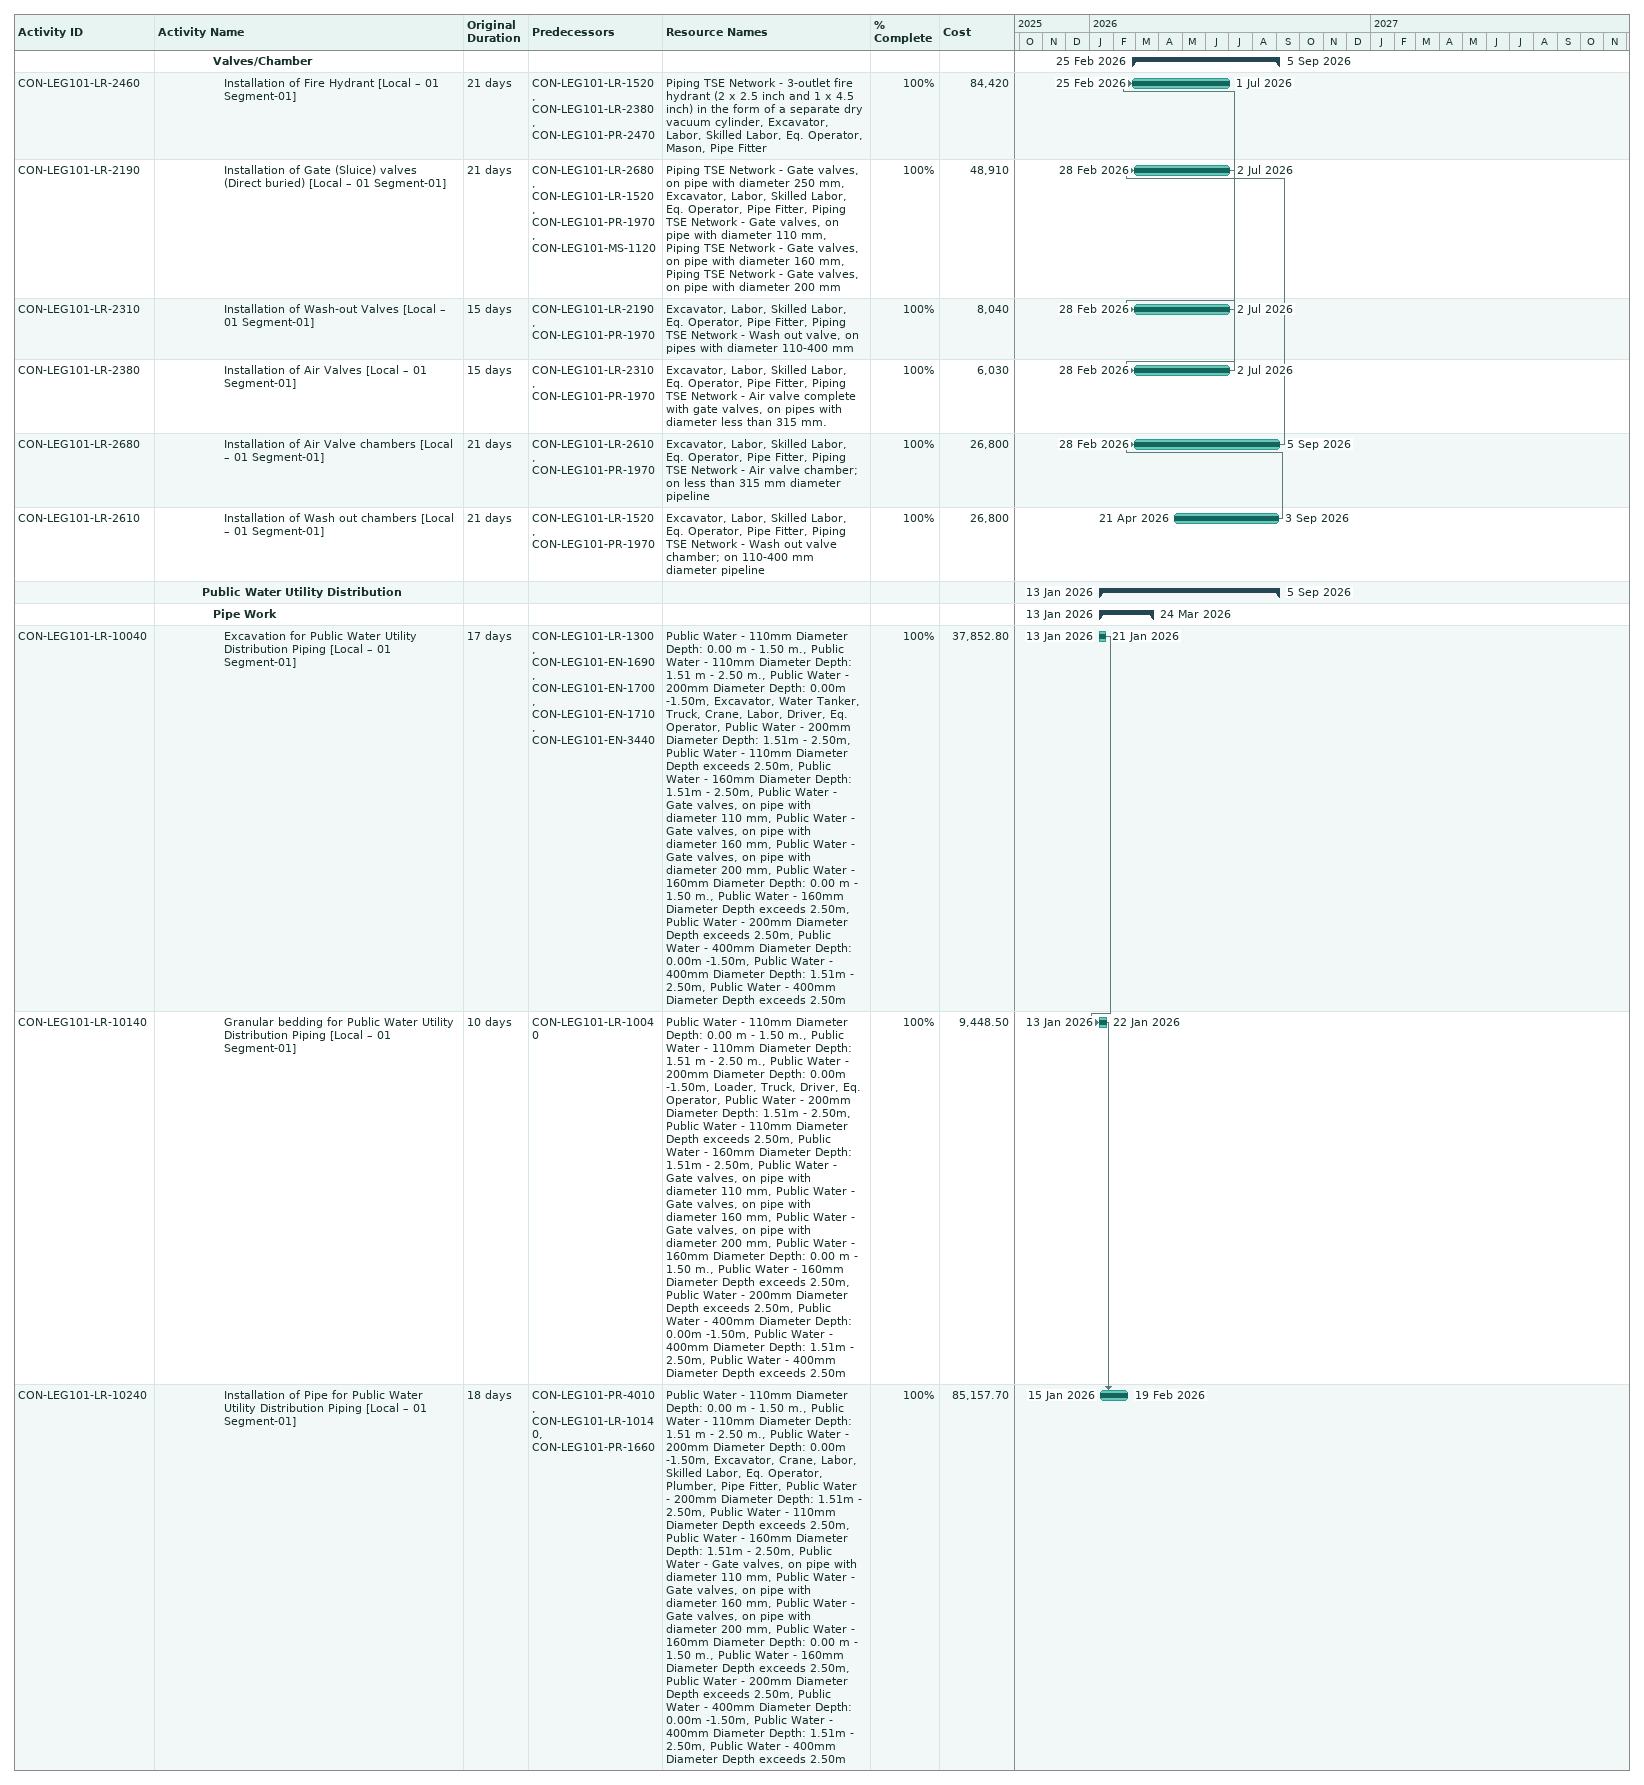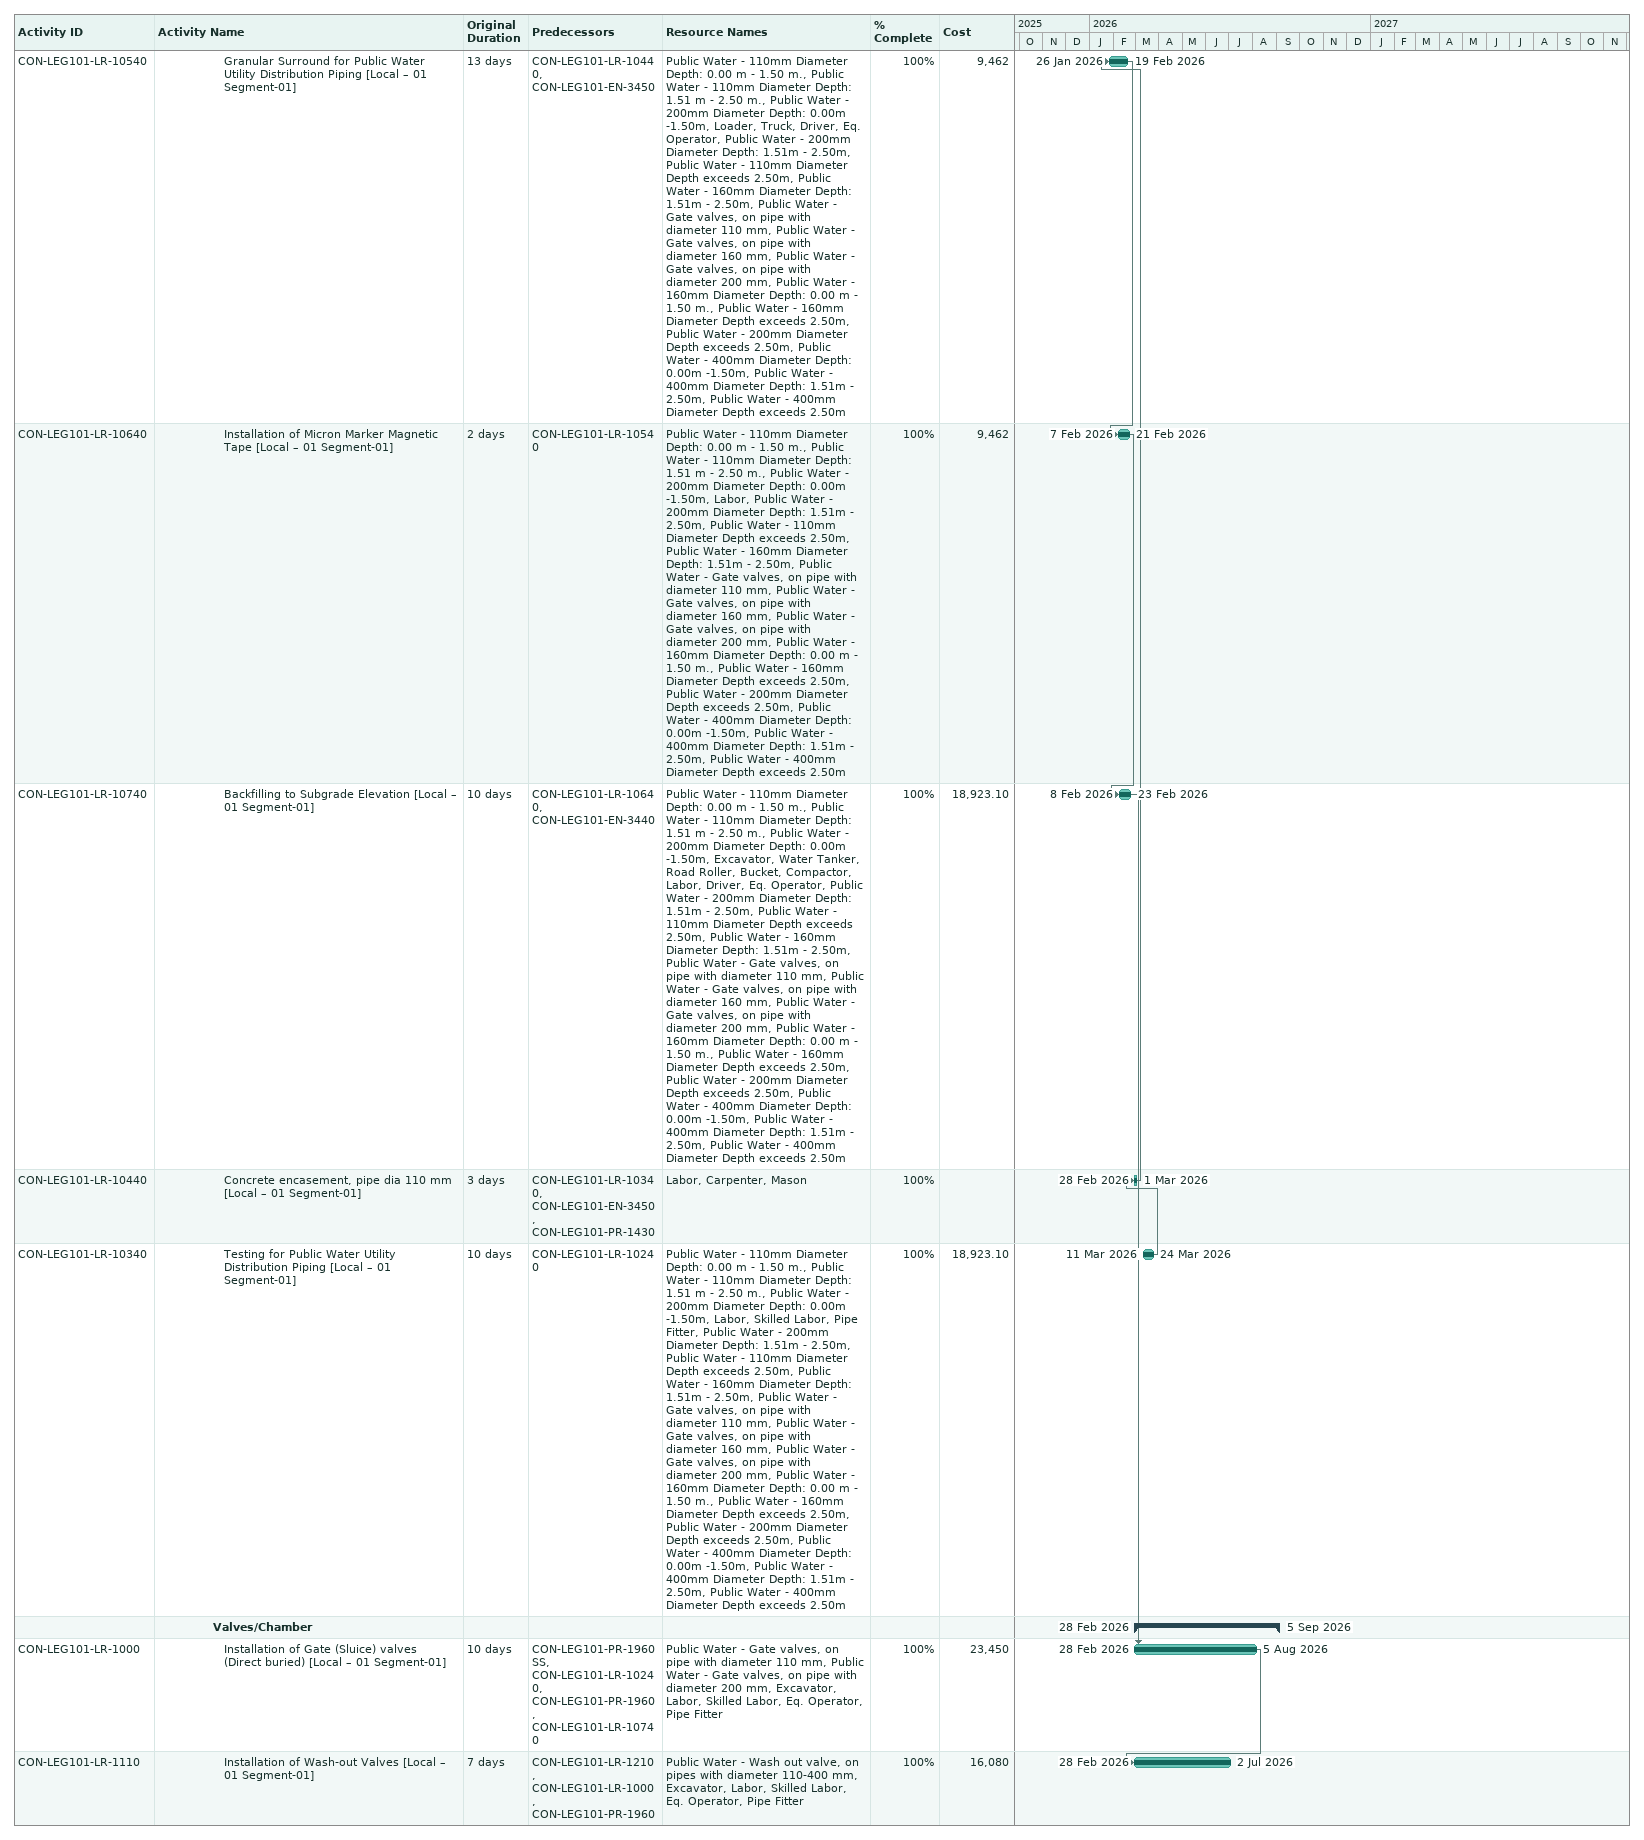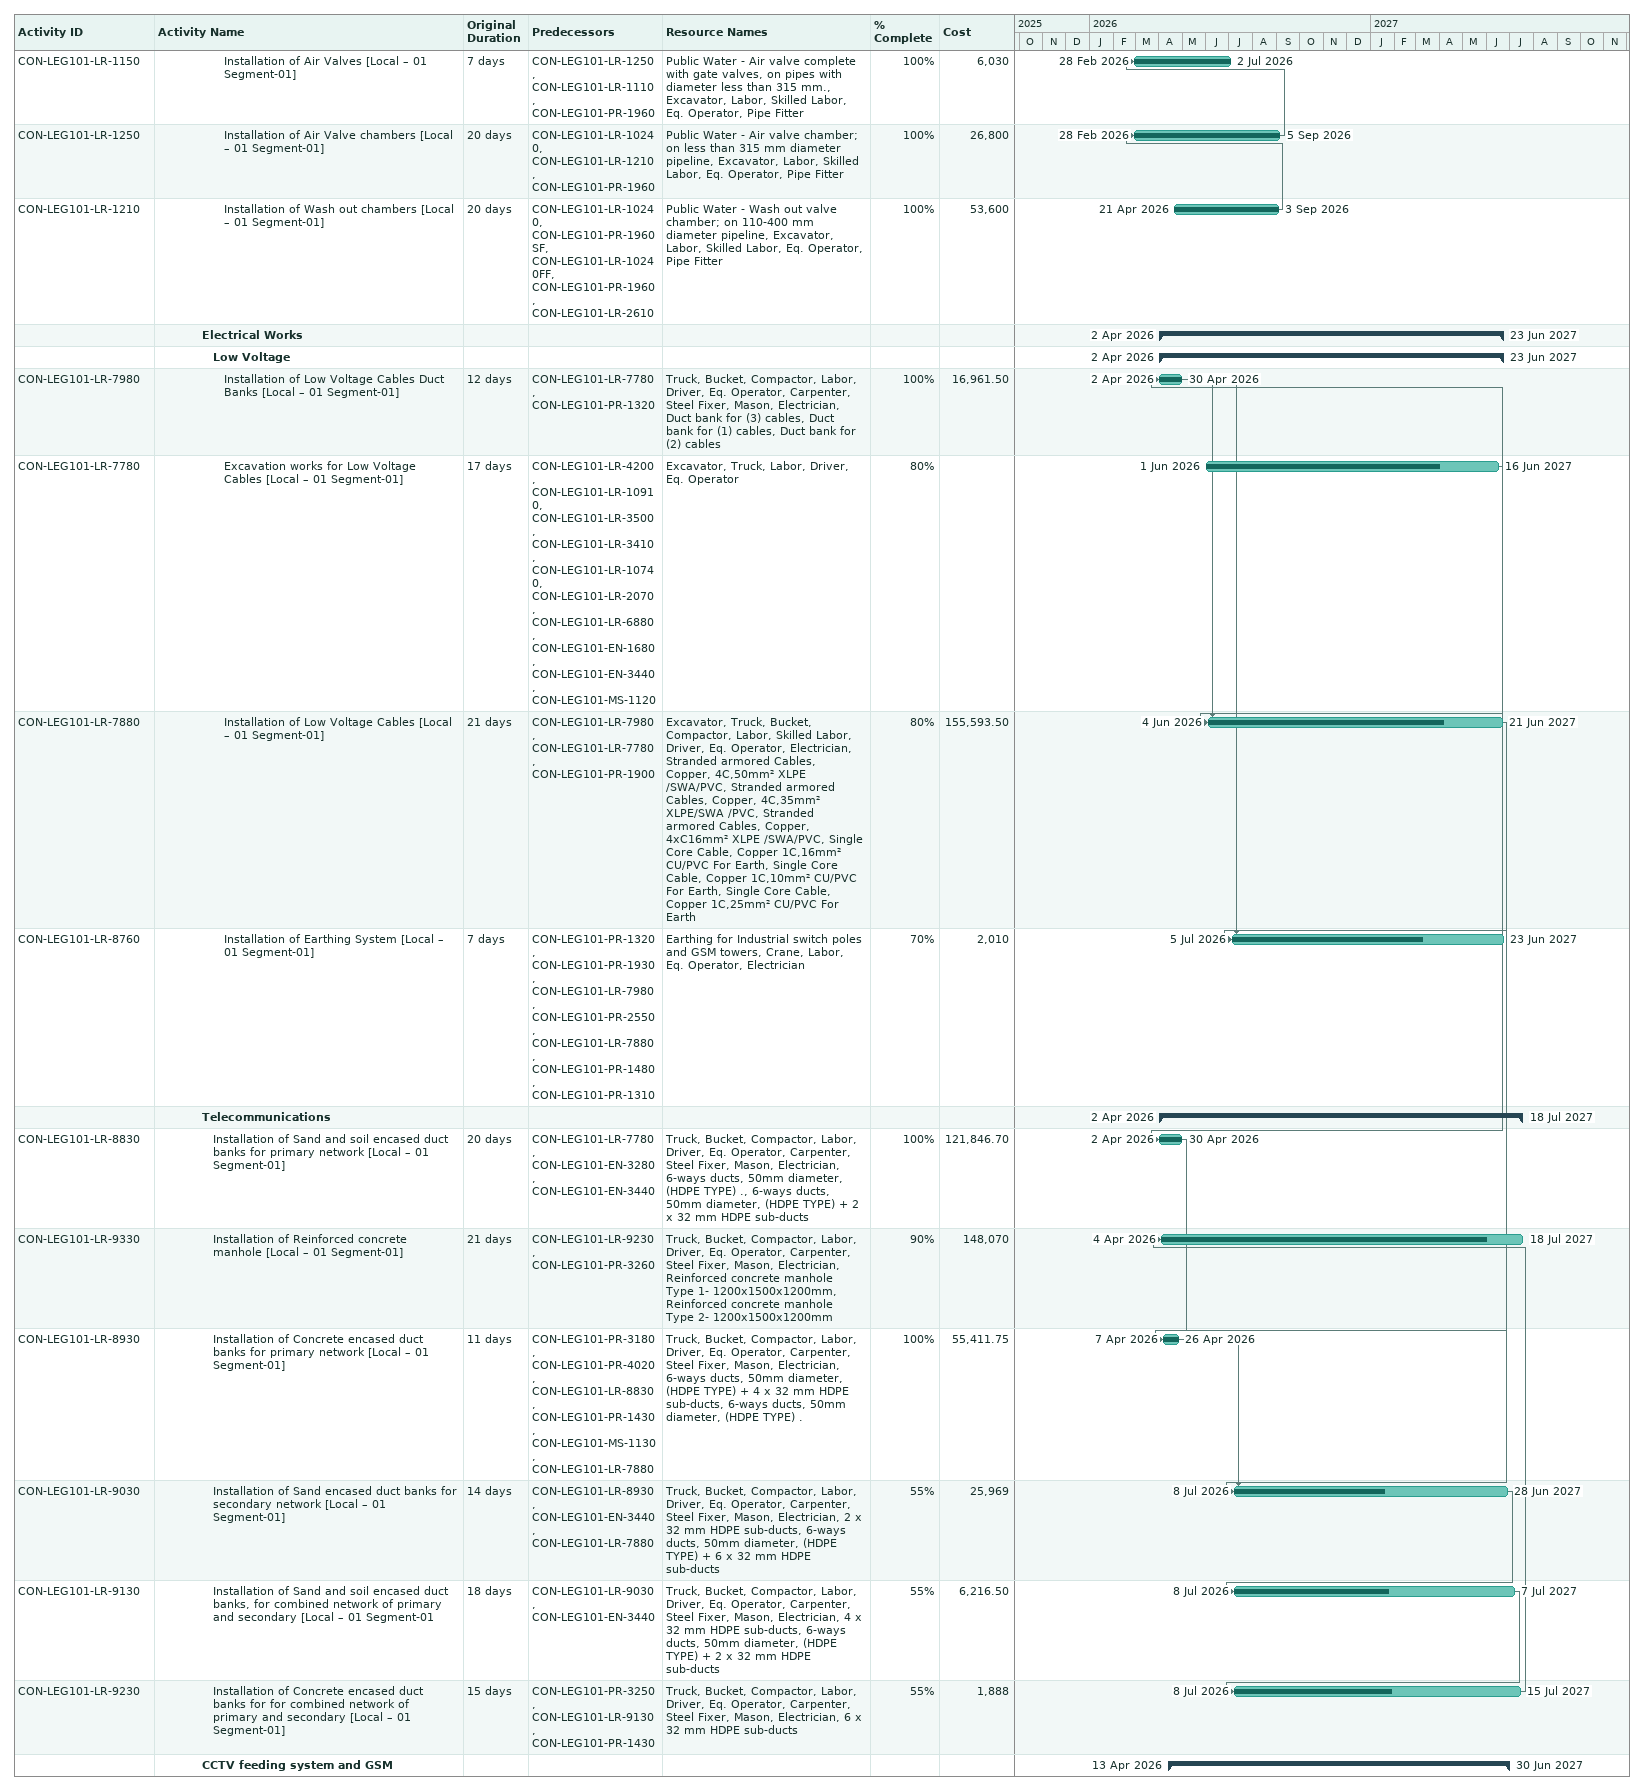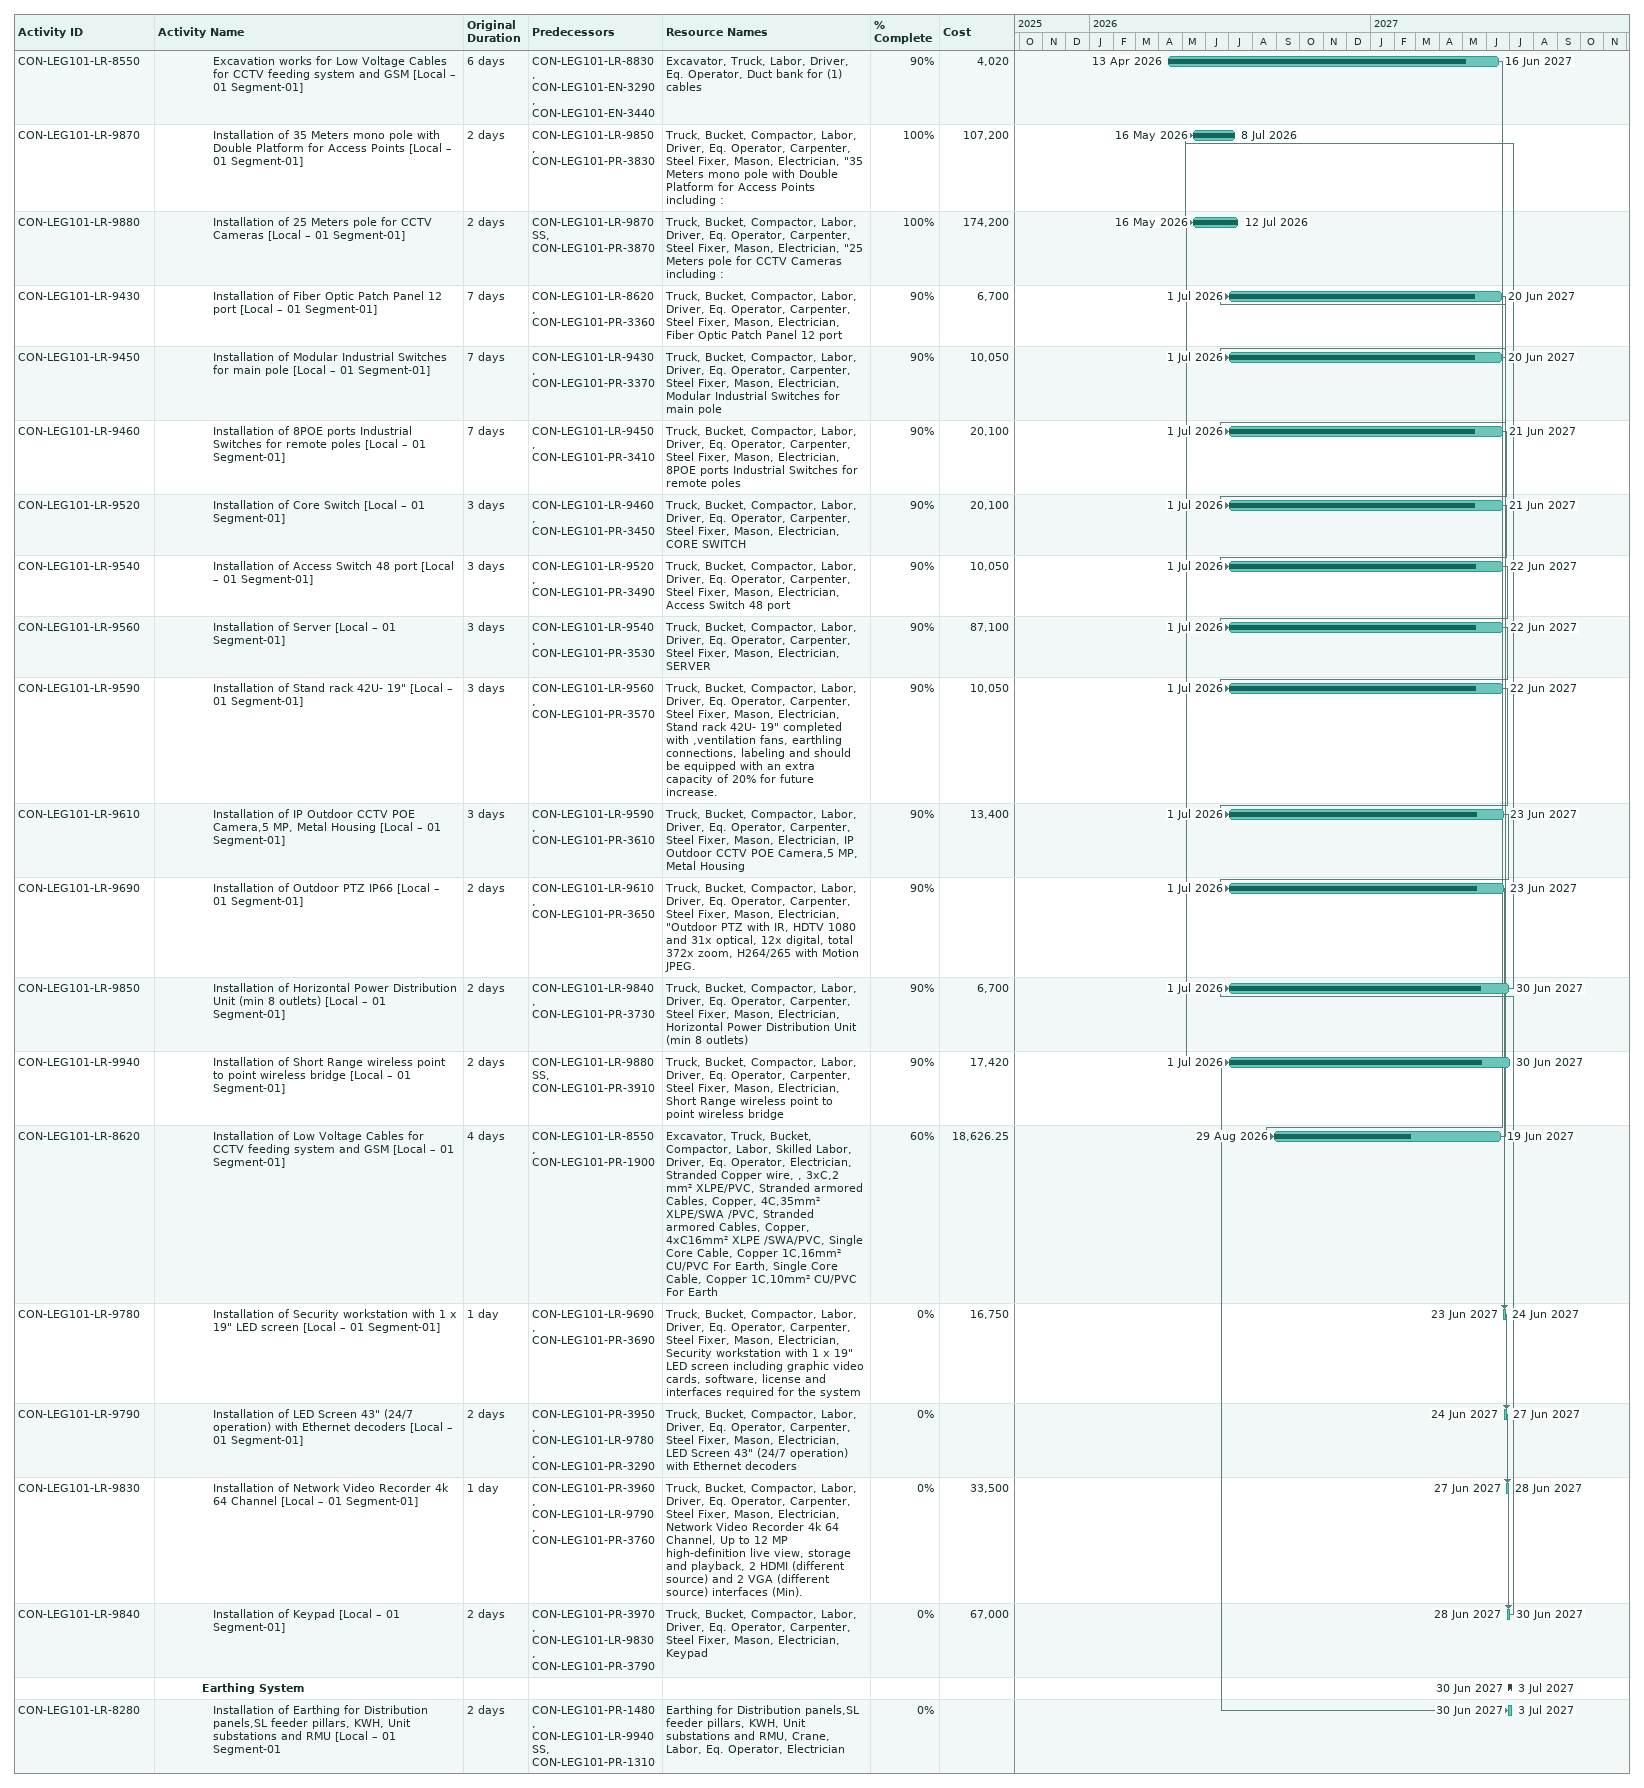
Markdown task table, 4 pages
| ID | Level | Task | Original duration | Start | Finish | Predecessors | Resources | % complete | Cost |
|---|---|---|---|---|---|---|---|---|---|
|  | 6 | **Valves/Chamber** |  | 2026-02-25 | 2026-09-05 |  |  |  |  |
| CON-LEG101-LR-2460 | 7 | Installation of Fire Hydrant [Local – 01 Segment-01] | 21d | 2026-02-25 | 2026-07-01 | CON-LEG101-LR-1520, CON-LEG101-LR-2380, CON-LEG101-PR-2470 | Piping TSE Network - 3-outlet fire hydrant (2 x 2.5 inch and 1 x 4.5 inch) in the form of a separate dry vacuum cylinder, Excavator, Labor, Skilled Labor, Eq. Operator, Mason, Pipe Fitter | 100 | 84420 |
| CON-LEG101-LR-2190 | 7 | Installation of Gate (Sluice) valves (Direct buried) [Local – 01 Segment-01] | 21d | 2026-02-28 | 2026-07-02 | CON-LEG101-LR-2680, CON-LEG101-LR-1520, CON-LEG101-PR-1970, CON-LEG101-MS-1120 | Piping TSE Network - Gate valves, on pipe with diameter 250 mm, Excavator, Labor, Skilled Labor, Eq. Operator, Pipe Fitter, Piping TSE Network - Gate valves, on pipe with diameter 110 mm, Piping TSE Network - Gate valves, on pipe with diameter 160 mm, Piping TSE Network - Gate valves, on pipe with diameter 200 mm | 100 | 48910 |
| CON-LEG101-LR-2310 | 7 | Installation of Wash-out Valves [Local – 01 Segment-01] | 15d | 2026-02-28 | 2026-07-02 | CON-LEG101-LR-2190, CON-LEG101-PR-1970 | Excavator, Labor, Skilled Labor, Eq. Operator, Pipe Fitter, Piping TSE Network - Wash out valve, on pipes with diameter 110-400 mm | 100 | 8040 |
| CON-LEG101-LR-2380 | 7 | Installation of Air Valves [Local – 01 Segment-01] | 15d | 2026-02-28 | 2026-07-02 | CON-LEG101-LR-2310, CON-LEG101-PR-1970 | Excavator, Labor, Skilled Labor, Eq. Operator, Pipe Fitter, Piping TSE Network - Air valve complete with gate valves, on pipes with diameter less than 315 mm. | 100 | 6030 |
| CON-LEG101-LR-2680 | 7 | Installation of Air Valve chambers [Local – 01 Segment-01] | 21d | 2026-02-28 | 2026-09-05 | CON-LEG101-LR-2610, CON-LEG101-PR-1970 | Excavator, Labor, Skilled Labor, Eq. Operator, Pipe Fitter, Piping TSE Network - Air valve chamber; on less than 315 mm diameter pipeline | 100 | 26800 |
| CON-LEG101-LR-2610 | 7 | Installation of Wash out chambers [Local – 01 Segment-01] | 21d | 2026-04-21 | 2026-09-03 | CON-LEG101-LR-1520, CON-LEG101-PR-1970 | Excavator, Labor, Skilled Labor, Eq. Operator, Pipe Fitter, Piping TSE Network - Wash out valve chamber; on 110-400 mm diameter pipeline | 100 | 26800 |
|  | 5 | **Public Water Utility Distribution** |  | 2026-01-13 | 2026-09-05 |  |  |  |  |
|  | 6 | **Pipe Work** |  | 2026-01-13 | 2026-03-24 |  |  |  |  |
| CON-LEG101-LR-10040 | 7 | Excavation for Public Water Utility Distribution Piping [Local – 01 Segment-01] | 17d | 2026-01-13 | 2026-01-21 | CON-LEG101-LR-1300, CON-LEG101-EN-1690, CON-LEG101-EN-1700, CON-LEG101-EN-1710, CON-LEG101-EN-3440 | Public Water - 110mm Diameter Depth: 0.00 m - 1.50 m., Public Water - 110mm Diameter Depth: 1.51 m - 2.50 m., Public Water - 200mm Diameter Depth: 0.00m -1.50m, Excavator, Water Tanker, Truck, Crane, Labor, Driver, Eq. Operator, Public Water - 200mm Diameter Depth: 1.51m - 2.50m, Public Water - 110mm Diameter Depth exceeds 2.50m, Public Water - 160mm Diameter Depth: 1.51m - 2.50m, Public Water - Gate valves, on pipe with diameter 110 mm, Public Water - Gate valves, on pipe with diameter 160 mm, Public Water - Gate valves, on pipe with diameter 200 mm, Public Water - 160mm Diameter Depth: 0.00 m - 1.50 m., Public Water - 160mm Diameter Depth exceeds 2.50m, Public Water - 200mm Diameter Depth exceeds 2.50m, Public Water - 400mm Diameter Depth: 0.00m -1.50m, Public Water - 400mm Diameter Depth: 1.51m - 2.50m, Public Water - 400mm Diameter Depth exceeds 2.50m | 100 | 37852.80 |
| CON-LEG101-LR-10140 | 7 | Granular bedding for Public Water Utility Distribution Piping [Local – 01 Segment-01] | 10d | 2026-01-13 | 2026-01-22 | CON-LEG101-LR-10040 | Public Water - 110mm Diameter Depth: 0.00 m - 1.50 m., Public Water - 110mm Diameter Depth: 1.51 m - 2.50 m., Public Water - 200mm Diameter Depth: 0.00m -1.50m, Loader, Truck, Driver, Eq. Operator, Public Water - 200mm Diameter Depth: 1.51m - 2.50m, Public Water - 110mm Diameter Depth exceeds 2.50m, Public Water - 160mm Diameter Depth: 1.51m - 2.50m, Public Water - Gate valves, on pipe with diameter 110 mm, Public Water - Gate valves, on pipe with diameter 160 mm, Public Water - Gate valves, on pipe with diameter 200 mm, Public Water - 160mm Diameter Depth: 0.00 m - 1.50 m., Public Water - 160mm Diameter Depth exceeds 2.50m, Public Water - 200mm Diameter Depth exceeds 2.50m, Public Water - 400mm Diameter Depth: 0.00m -1.50m, Public Water - 400mm Diameter Depth: 1.51m - 2.50m, Public Water - 400mm Diameter Depth exceeds 2.50m | 100 | 9448.50 |
| CON-LEG101-LR-10240 | 7 | Installation of Pipe for Public Water Utility Distribution Piping [Local – 01 Segment-01] | 18d | 2026-01-15 | 2026-02-19 | CON-LEG101-PR-4010, CON-LEG101-LR-10140, CON-LEG101-PR-1660 | Public Water - 110mm Diameter Depth: 0.00 m - 1.50 m., Public Water - 110mm Diameter Depth: 1.51 m - 2.50 m., Public Water - 200mm Diameter Depth: 0.00m -1.50m, Excavator, Crane, Labor, Skilled Labor, Eq. Operator, Plumber, Pipe Fitter, Public Water - 200mm Diameter Depth: 1.51m - 2.50m, Public Water - 110mm Diameter Depth exceeds 2.50m, Public Water - 160mm Diameter Depth: 1.51m - 2.50m, Public Water - Gate valves, on pipe with diameter 110 mm, Public Water - Gate valves, on pipe with diameter 160 mm, Public Water - Gate valves, on pipe with diameter 200 mm, Public Water - 160mm Diameter Depth: 0.00 m - 1.50 m., Public Water - 160mm Diameter Depth exceeds 2.50m, Public Water - 200mm Diameter Depth exceeds 2.50m, Public Water - 400mm Diameter Depth: 0.00m -1.50m, Public Water - 400mm Diameter Depth: 1.51m - 2.50m, Public Water - 400mm Diameter Depth exceeds 2.50m | 100 | 85157.70 |
| CON-LEG101-LR-10540 | 7 | Granular Surround for Public Water Utility Distribution Piping [Local – 01 Segment-01] | 13d | 2026-01-26 | 2026-02-19 | CON-LEG101-LR-10440, CON-LEG101-EN-3450 | Public Water - 110mm Diameter Depth: 0.00 m - 1.50 m., Public Water - 110mm Diameter Depth: 1.51 m - 2.50 m., Public Water - 200mm Diameter Depth: 0.00m -1.50m, Loader, Truck, Driver, Eq. Operator, Public Water - 200mm Diameter Depth: 1.51m - 2.50m, Public Water - 110mm Diameter Depth exceeds 2.50m, Public Water - 160mm Diameter Depth: 1.51m - 2.50m, Public Water - Gate valves, on pipe with diameter 110 mm, Public Water - Gate valves, on pipe with diameter 160 mm, Public Water - Gate valves, on pipe with diameter 200 mm, Public Water - 160mm Diameter Depth: 0.00 m - 1.50 m., Public Water - 160mm Diameter Depth exceeds 2.50m, Public Water - 200mm Diameter Depth exceeds 2.50m, Public Water - 400mm Diameter Depth: 0.00m -1.50m, Public Water - 400mm Diameter Depth: 1.51m - 2.50m, Public Water - 400mm Diameter Depth exceeds 2.50m | 100 | 9462 |
| CON-LEG101-LR-10640 | 7 | Installation of Micron Marker Magnetic Tape [Local – 01 Segment-01] | 2d | 2026-02-07 | 2026-02-21 | CON-LEG101-LR-10540 | Public Water - 110mm Diameter Depth: 0.00 m - 1.50 m., Public Water - 110mm Diameter Depth: 1.51 m - 2.50 m., Public Water - 200mm Diameter Depth: 0.00m -1.50m, Labor, Public Water - 200mm Diameter Depth: 1.51m - 2.50m, Public Water - 110mm Diameter Depth exceeds 2.50m, Public Water - 160mm Diameter Depth: 1.51m - 2.50m, Public Water - Gate valves, on pipe with diameter 110 mm, Public Water - Gate valves, on pipe with diameter 160 mm, Public Water - Gate valves, on pipe with diameter 200 mm, Public Water - 160mm Diameter Depth: 0.00 m - 1.50 m., Public Water - 160mm Diameter Depth exceeds 2.50m, Public Water - 200mm Diameter Depth exceeds 2.50m, Public Water - 400mm Diameter Depth: 0.00m -1.50m, Public Water - 400mm Diameter Depth: 1.51m - 2.50m, Public Water - 400mm Diameter Depth exceeds 2.50m | 100 | 9462 |
| CON-LEG101-LR-10740 | 7 | Backfilling to Subgrade Elevation [Local – 01 Segment-01] | 10d | 2026-02-08 | 2026-02-23 | CON-LEG101-LR-10640, CON-LEG101-EN-3440 | Public Water - 110mm Diameter Depth: 0.00 m - 1.50 m., Public Water - 110mm Diameter Depth: 1.51 m - 2.50 m., Public Water - 200mm Diameter Depth: 0.00m -1.50m, Excavator, Water Tanker, Road Roller, Bucket, Compactor, Labor, Driver, Eq. Operator, Public Water - 200mm Diameter Depth: 1.51m - 2.50m, Public Water - 110mm Diameter Depth exceeds 2.50m, Public Water - 160mm Diameter Depth: 1.51m - 2.50m, Public Water - Gate valves, on pipe with diameter 110 mm, Public Water - Gate valves, on pipe with diameter 160 mm, Public Water - Gate valves, on pipe with diameter 200 mm, Public Water - 160mm Diameter Depth: 0.00 m - 1.50 m., Public Water - 160mm Diameter Depth exceeds 2.50m, Public Water - 200mm Diameter Depth exceeds 2.50m, Public Water - 400mm Diameter Depth: 0.00m -1.50m, Public Water - 400mm Diameter Depth: 1.51m - 2.50m, Public Water - 400mm Diameter Depth exceeds 2.50m | 100 | 18923.10 |
| CON-LEG101-LR-10440 | 7 | Concrete encasement, pipe dia 110 mm [Local – 01 Segment-01] | 3d | 2026-02-28 | 2026-03-01 | CON-LEG101-LR-10340, CON-LEG101-EN-3450, CON-LEG101-PR-1430 | Labor, Carpenter, Mason | 100 |  |
| CON-LEG101-LR-10340 | 7 | Testing for Public Water Utility Distribution Piping [Local – 01 Segment-01] | 10d | 2026-03-11 | 2026-03-24 | CON-LEG101-LR-10240 | Public Water - 110mm Diameter Depth: 0.00 m - 1.50 m., Public Water - 110mm Diameter Depth: 1.51 m - 2.50 m., Public Water - 200mm Diameter Depth: 0.00m -1.50m, Labor, Skilled Labor, Pipe Fitter, Public Water - 200mm Diameter Depth: 1.51m - 2.50m, Public Water - 110mm Diameter Depth exceeds 2.50m, Public Water - 160mm Diameter Depth: 1.51m - 2.50m, Public Water - Gate valves, on pipe with diameter 110 mm, Public Water - Gate valves, on pipe with diameter 160 mm, Public Water - Gate valves, on pipe with diameter 200 mm, Public Water - 160mm Diameter Depth: 0.00 m - 1.50 m., Public Water - 160mm Diameter Depth exceeds 2.50m, Public Water - 200mm Diameter Depth exceeds 2.50m, Public Water - 400mm Diameter Depth: 0.00m -1.50m, Public Water - 400mm Diameter Depth: 1.51m - 2.50m, Public Water - 400mm Diameter Depth exceeds 2.50m | 100 | 18923.10 |
|  | 6 | **Valves/Chamber** |  | 2026-02-28 | 2026-09-05 |  |  |  |  |
| CON-LEG101-LR-1000 | 7 | Installation of Gate (Sluice) valves (Direct buried) [Local – 01 Segment-01] | 10d | 2026-02-28 | 2026-08-05 | CON-LEG101-PR-1960SS, CON-LEG101-LR-10240, CON-LEG101-PR-1960, CON-LEG101-LR-10740 | Public Water - Gate valves, on pipe with diameter 110 mm, Public Water - Gate valves, on pipe with diameter 200 mm, Excavator, Labor, Skilled Labor, Eq. Operator, Pipe Fitter | 100 | 23450 |
| CON-LEG101-LR-1110 | 7 | Installation of Wash-out Valves [Local – 01 Segment-01] | 7d | 2026-02-28 | 2026-07-02 | CON-LEG101-LR-1210, CON-LEG101-LR-1000, CON-LEG101-PR-1960 | Public Water - Wash out valve, on pipes with diameter 110-400 mm, Excavator, Labor, Skilled Labor, Eq. Operator, Pipe Fitter | 100 | 16080 |
| CON-LEG101-LR-1150 | 7 | Installation of Air Valves [Local – 01 Segment-01] | 7d | 2026-02-28 | 2026-07-02 | CON-LEG101-LR-1250, CON-LEG101-LR-1110, CON-LEG101-PR-1960 | Public Water - Air valve complete with gate valves, on pipes with diameter less than 315 mm., Excavator, Labor, Skilled Labor, Eq. Operator, Pipe Fitter | 100 | 6030 |
| CON-LEG101-LR-1250 | 7 | Installation of Air Valve chambers [Local – 01 Segment-01] | 20d | 2026-02-28 | 2026-09-05 | CON-LEG101-LR-10240, CON-LEG101-LR-1210, CON-LEG101-PR-1960 | Public Water - Air valve chamber; on less than 315 mm diameter pipeline, Excavator, Labor, Skilled Labor, Eq. Operator, Pipe Fitter | 100 | 26800 |
| CON-LEG101-LR-1210 | 7 | Installation of Wash out chambers [Local – 01 Segment-01] | 20d | 2026-04-21 | 2026-09-03 | CON-LEG101-LR-10240, CON-LEG101-PR-1960SF, CON-LEG101-LR-10240FF, CON-LEG101-PR-1960, CON-LEG101-LR-2610 | Public Water - Wash out valve chamber; on 110-400 mm diameter pipeline, Excavator, Labor, Skilled Labor, Eq. Operator, Pipe Fitter | 100 | 53600 |
|  | 5 | **Electrical Works** |  | 2026-04-02 | 2027-06-23 |  |  |  |  |
|  | 6 | **Low Voltage** |  | 2026-04-02 | 2027-06-23 |  |  |  |  |
| CON-LEG101-LR-7980 | 7 | Installation of Low Voltage Cables Duct Banks [Local – 01 Segment-01] | 12d | 2026-04-02 | 2026-04-30 | CON-LEG101-LR-7780, CON-LEG101-PR-1320 | Truck, Bucket, Compactor, Labor, Driver, Eq. Operator, Carpenter, Steel Fixer, Mason, Electrician, Duct bank for (3) cables, Duct bank for (1) cables, Duct bank for (2) cables | 100 | 16961.50 |
| CON-LEG101-LR-7780 | 7 | Excavation works for Low Voltage Cables [Local – 01 Segment-01] | 17d | 2026-06-01 | 2027-06-16 | CON-LEG101-LR-4200, CON-LEG101-LR-10910, CON-LEG101-LR-3500, CON-LEG101-LR-3410, CON-LEG101-LR-10740, CON-LEG101-LR-2070, CON-LEG101-LR-6880, CON-LEG101-EN-1680, CON-LEG101-EN-3440, CON-LEG101-MS-1120 | Excavator, Truck, Labor, Driver, Eq. Operator | 80 |  |
| CON-LEG101-LR-7880 | 7 | Installation of Low Voltage Cables [Local – 01 Segment-01] | 21d | 2026-06-04 | 2027-06-21 | CON-LEG101-LR-7980, CON-LEG101-LR-7780, CON-LEG101-PR-1900 | Excavator, Truck, Bucket, Compactor, Labor, Skilled Labor, Driver, Eq. Operator, Electrician, Stranded armored Cables, Copper, 4C,50mm² XLPE /SWA/PVC, Stranded armored Cables, Copper, 4C,35mm² XLPE/SWA /PVC, Stranded armored Cables, Copper, 4xC16mm² XLPE /SWA/PVC, Single Core Cable, Copper 1C,16mm² CU/PVC For Earth, Single Core Cable, Copper 1C,10mm² CU/PVC For Earth, Single Core Cable, Copper 1C,25mm² CU/PVC For Earth | 80 | 155593.50 |
| CON-LEG101-LR-8760 | 7 | Installation of Earthing System [Local – 01 Segment-01] | 7d | 2026-07-05 | 2027-06-23 | CON-LEG101-PR-1320, CON-LEG101-PR-1930, CON-LEG101-LR-7980, CON-LEG101-PR-2550, CON-LEG101-LR-7880, CON-LEG101-PR-1480, CON-LEG101-PR-1310 | Earthing for Industrial switch poles and GSM towers, Crane, Labor, Eq. Operator, Electrician | 70 | 2010 |
|  | 5 | **Telecommunications** |  | 2026-04-02 | 2027-07-18 |  |  |  |  |
| CON-LEG101-LR-8830 | 6 | Installation of Sand and soil encased duct banks for primary network [Local – 01 Segment-01] | 20d | 2026-04-02 | 2026-04-30 | CON-LEG101-LR-7780, CON-LEG101-EN-3280, CON-LEG101-EN-3440 | Truck, Bucket, Compactor, Labor, Driver, Eq. Operator, Carpenter, Steel Fixer, Mason, Electrician, 6-ways ducts, 50mm diameter, (HDPE TYPE) ., 6-ways ducts, 50mm diameter, (HDPE TYPE) + 2 x 32 mm HDPE sub-ducts | 100 | 121846.70 |
| CON-LEG101-LR-9330 | 6 | Installation of Reinforced concrete manhole [Local – 01 Segment-01] | 21d | 2026-04-04 | 2027-07-18 | CON-LEG101-LR-9230, CON-LEG101-PR-3260 | Truck, Bucket, Compactor, Labor, Driver, Eq. Operator, Carpenter, Steel Fixer, Mason, Electrician, Reinforced concrete manhole Type 1- 1200x1500x1200mm, Reinforced concrete manhole Type 2- 1200x1500x1200mm | 90 | 148070 |
| CON-LEG101-LR-8930 | 6 | Installation of Concrete encased duct banks for primary network [Local – 01 Segment-01] | 11d | 2026-04-07 | 2026-04-26 | CON-LEG101-PR-3180, CON-LEG101-PR-4020, CON-LEG101-LR-8830, CON-LEG101-PR-1430, CON-LEG101-MS-1130, CON-LEG101-LR-7880 | Truck, Bucket, Compactor, Labor, Driver, Eq. Operator, Carpenter, Steel Fixer, Mason, Electrician, 6-ways ducts, 50mm diameter, (HDPE TYPE) + 4 x 32 mm HDPE sub-ducts, 6-ways ducts, 50mm diameter, (HDPE TYPE) . | 100 | 55411.75 |
| CON-LEG101-LR-9030 | 6 | Installation of Sand encased duct banks for secondary network [Local – 01 Segment-01] | 14d | 2026-07-08 | 2027-06-28 | CON-LEG101-LR-8930, CON-LEG101-EN-3440, CON-LEG101-LR-7880 | Truck, Bucket, Compactor, Labor, Driver, Eq. Operator, Carpenter, Steel Fixer, Mason, Electrician, 2 x 32 mm HDPE sub-ducts, 6-ways ducts, 50mm diameter, (HDPE TYPE) + 6 x 32 mm HDPE sub-ducts | 55 | 25969 |
| CON-LEG101-LR-9130 | 6 | Installation of Sand and soil encased duct banks, for combined network of primary and secondary [Local – 01 Segment-01 | 18d | 2026-07-08 | 2027-07-07 | CON-LEG101-LR-9030, CON-LEG101-EN-3440 | Truck, Bucket, Compactor, Labor, Driver, Eq. Operator, Carpenter, Steel Fixer, Mason, Electrician, 4 x 32 mm HDPE sub-ducts, 6-ways ducts, 50mm diameter, (HDPE TYPE) + 2 x 32 mm HDPE sub-ducts | 55 | 6216.50 |
| CON-LEG101-LR-9230 | 6 | Installation of Concrete encased duct banks for for combined network of primary and secondary [Local – 01 Segment-01] | 15d | 2026-07-08 | 2027-07-15 | CON-LEG101-PR-3250, CON-LEG101-LR-9130, CON-LEG101-PR-1430 | Truck, Bucket, Compactor, Labor, Driver, Eq. Operator, Carpenter, Steel Fixer, Mason, Electrician, 6 x 32 mm HDPE sub-ducts | 55 | 1888 |
|  | 5 | **CCTV feeding system and GSM** |  | 2026-04-13 | 2027-06-30 |  |  |  |  |
| CON-LEG101-LR-8550 | 6 | Excavation works for Low Voltage Cables for CCTV feeding system and GSM [Local – 01 Segment-01] | 6d | 2026-04-13 | 2027-06-16 | CON-LEG101-LR-8830, CON-LEG101-EN-3290, CON-LEG101-EN-3440 | Excavator, Truck, Labor, Driver, Eq. Operator, Duct bank for (1) cables | 90 | 4020 |
| CON-LEG101-LR-9870 | 6 | Installation of 35 Meters mono pole with Double Platform for Access Points [Local – 01 Segment-01] | 2d | 2026-05-16 | 2026-07-08 | CON-LEG101-LR-9850, CON-LEG101-PR-3830 | Truck, Bucket, Compactor, Labor, Driver, Eq. Operator, Carpenter, Steel Fixer, Mason, Electrician, "35 Meters mono pole with Double Platform for Access Points including : | 100 | 107200 |
| CON-LEG101-LR-9880 | 6 | Installation of 25 Meters pole for CCTV Cameras [Local – 01 Segment-01] | 2d | 2026-05-16 | 2026-07-12 | CON-LEG101-LR-9870SS, CON-LEG101-PR-3870 | Truck, Bucket, Compactor, Labor, Driver, Eq. Operator, Carpenter, Steel Fixer, Mason, Electrician, "25 Meters pole for CCTV Cameras including : | 100 | 174200 |
| CON-LEG101-LR-9430 | 6 | Installation of Fiber Optic Patch Panel 12 port [Local – 01 Segment-01] | 7d | 2026-07-01 | 2027-06-20 | CON-LEG101-LR-8620, CON-LEG101-PR-3360 | Truck, Bucket, Compactor, Labor, Driver, Eq. Operator, Carpenter, Steel Fixer, Mason, Electrician, Fiber Optic Patch Panel 12 port | 90 | 6700 |
| CON-LEG101-LR-9450 | 6 | Installation of Modular Industrial Switches for main pole [Local – 01 Segment-01] | 7d | 2026-07-01 | 2027-06-20 | CON-LEG101-LR-9430, CON-LEG101-PR-3370 | Truck, Bucket, Compactor, Labor, Driver, Eq. Operator, Carpenter, Steel Fixer, Mason, Electrician, Modular Industrial Switches for main pole | 90 | 10050 |
| CON-LEG101-LR-9460 | 6 | Installation of 8POE ports Industrial Switches for remote poles [Local – 01 Segment-01] | 7d | 2026-07-01 | 2027-06-21 | CON-LEG101-LR-9450, CON-LEG101-PR-3410 | Truck, Bucket, Compactor, Labor, Driver, Eq. Operator, Carpenter, Steel Fixer, Mason, Electrician, 8POE ports Industrial Switches for remote poles | 90 | 20100 |
| CON-LEG101-LR-9520 | 6 | Installation of Core Switch [Local – 01 Segment-01] | 3d | 2026-07-01 | 2027-06-21 | CON-LEG101-LR-9460, CON-LEG101-PR-3450 | Truck, Bucket, Compactor, Labor, Driver, Eq. Operator, Carpenter, Steel Fixer, Mason, Electrician, CORE SWITCH | 90 | 20100 |
| CON-LEG101-LR-9540 | 6 | Installation of Access Switch 48 port [Local – 01 Segment-01] | 3d | 2026-07-01 | 2027-06-22 | CON-LEG101-LR-9520, CON-LEG101-PR-3490 | Truck, Bucket, Compactor, Labor, Driver, Eq. Operator, Carpenter, Steel Fixer, Mason, Electrician, Access Switch 48 port | 90 | 10050 |
| CON-LEG101-LR-9560 | 6 | Installation of Server [Local – 01 Segment-01] | 3d | 2026-07-01 | 2027-06-22 | CON-LEG101-LR-9540, CON-LEG101-PR-3530 | Truck, Bucket, Compactor, Labor, Driver, Eq. Operator, Carpenter, Steel Fixer, Mason, Electrician, SERVER | 90 | 87100 |
| CON-LEG101-LR-9590 | 6 | Installation of Stand rack 42U- 19" [Local – 01 Segment-01] | 3d | 2026-07-01 | 2027-06-22 | CON-LEG101-LR-9560, CON-LEG101-PR-3570 | Truck, Bucket, Compactor, Labor, Driver, Eq. Operator, Carpenter, Steel Fixer, Mason, Electrician, Stand rack 42U- 19" completed with ,ventilation fans, earthling connections, labeling and should be equipped with an extra capacity of 20% for future increase. | 90 | 10050 |
| CON-LEG101-LR-9610 | 6 | Installation of IP Outdoor CCTV POE Camera,5 MP, Metal Housing [Local – 01 Segment-01] | 3d | 2026-07-01 | 2027-06-23 | CON-LEG101-LR-9590, CON-LEG101-PR-3610 | Truck, Bucket, Compactor, Labor, Driver, Eq. Operator, Carpenter, Steel Fixer, Mason, Electrician, IP Outdoor CCTV POE Camera,5 MP, Metal Housing | 90 | 13400 |
| CON-LEG101-LR-9690 | 6 | Installation of Outdoor PTZ IP66 [Local – 01 Segment-01] | 2d | 2026-07-01 | 2027-06-23 | CON-LEG101-LR-9610, CON-LEG101-PR-3650 | Truck, Bucket, Compactor, Labor, Driver, Eq. Operator, Carpenter, Steel Fixer, Mason, Electrician, "Outdoor PTZ with IR, HDTV 1080 and 31x optical, 12x digital, total 372x zoom, H264/265 with Motion JPEG. | 90 |  |
| CON-LEG101-LR-9850 | 6 | Installation of Horizontal Power Distribution Unit (min 8 outlets) [Local – 01 Segment-01] | 2d | 2026-07-01 | 2027-06-30 | CON-LEG101-LR-9840, CON-LEG101-PR-3730 | Truck, Bucket, Compactor, Labor, Driver, Eq. Operator, Carpenter, Steel Fixer, Mason, Electrician, Horizontal Power Distribution Unit (min 8 outlets) | 90 | 6700 |
| CON-LEG101-LR-9940 | 6 | Installation of Short Range wireless point to point wireless bridge [Local – 01 Segment-01] | 2d | 2026-07-01 | 2027-06-30 | CON-LEG101-LR-9880SS, CON-LEG101-PR-3910 | Truck, Bucket, Compactor, Labor, Driver, Eq. Operator, Carpenter, Steel Fixer, Mason, Electrician, Short Range wireless point to point wireless bridge | 90 | 17420 |
| CON-LEG101-LR-8620 | 6 | Installation of Low Voltage Cables for CCTV feeding system and GSM [Local – 01 Segment-01] | 4d | 2026-08-29 | 2027-06-19 | CON-LEG101-LR-8550, CON-LEG101-PR-1900 | Excavator, Truck, Bucket, Compactor, Labor, Skilled Labor, Driver, Eq. Operator, Electrician, Stranded Copper wire, , 3xC,2 mm² XLPE/PVC, Stranded armored Cables, Copper, 4C,35mm² XLPE/SWA /PVC, Stranded armored Cables, Copper, 4xC16mm² XLPE /SWA/PVC, Single Core Cable, Copper 1C,16mm² CU/PVC For Earth, Single Core Cable, Copper 1C,10mm² CU/PVC For Earth | 60 | 18626.25 |
| CON-LEG101-LR-9780 | 6 | Installation of Security workstation with 1 x 19" LED screen [Local – 01 Segment-01] | 1d | 2027-06-23 | 2027-06-24 | CON-LEG101-LR-9690, CON-LEG101-PR-3690 | Truck, Bucket, Compactor, Labor, Driver, Eq. Operator, Carpenter, Steel Fixer, Mason, Electrician, Security workstation with 1 x 19" LED screen including graphic video cards, software, license and interfaces required for the system | 0 | 16750 |
| CON-LEG101-LR-9790 | 6 | Installation of LED Screen 43" (24/7 operation) with Ethernet decoders [Local – 01 Segment-01] | 2d | 2027-06-24 | 2027-06-27 | CON-LEG101-PR-3950, CON-LEG101-LR-9780, CON-LEG101-PR-3290 | Truck, Bucket, Compactor, Labor, Driver, Eq. Operator, Carpenter, Steel Fixer, Mason, Electrician, LED Screen 43" (24/7 operation) with Ethernet decoders | 0 |  |
| CON-LEG101-LR-9830 | 6 | Installation of Network Video Recorder 4k 64 Channel [Local – 01 Segment-01] | 1d | 2027-06-27 | 2027-06-28 | CON-LEG101-PR-3960, CON-LEG101-LR-9790, CON-LEG101-PR-3760 | Truck, Bucket, Compactor, Labor, Driver, Eq. Operator, Carpenter, Steel Fixer, Mason, Electrician, Network Video Recorder 4k 64 Channel, Up to 12 MP high-definition live view, storage and playback, 2 HDMI (different source) and 2 VGA (different source) interfaces (Min). | 0 | 33500 |
| CON-LEG101-LR-9840 | 6 | Installation of Keypad [Local – 01 Segment-01] | 2d | 2027-06-28 | 2027-06-30 | CON-LEG101-PR-3970, CON-LEG101-LR-9830, CON-LEG101-PR-3790 | Truck, Bucket, Compactor, Labor, Driver, Eq. Operator, Carpenter, Steel Fixer, Mason, Electrician, Keypad | 0 | 67000 |
|  | 5 | **Earthing System** |  | 2027-06-30 | 2027-07-03 |  |  |  |  |
| CON-LEG101-LR-8280 | 6 | Installation of Earthing for Distribution panels,SL feeder pillars, KWH, Unit substations and RMU [Local – 01 Segment-01 | 2d | 2027-06-30 | 2027-07-03 | CON-LEG101-PR-1480, CON-LEG101-LR-9940SS, CON-LEG101-PR-1310 | Earthing for Distribution panels,SL feeder pillars, KWH, Unit substations and RMU, Crane, Labor, Eq. Operator, Electrician | 0 |  |
